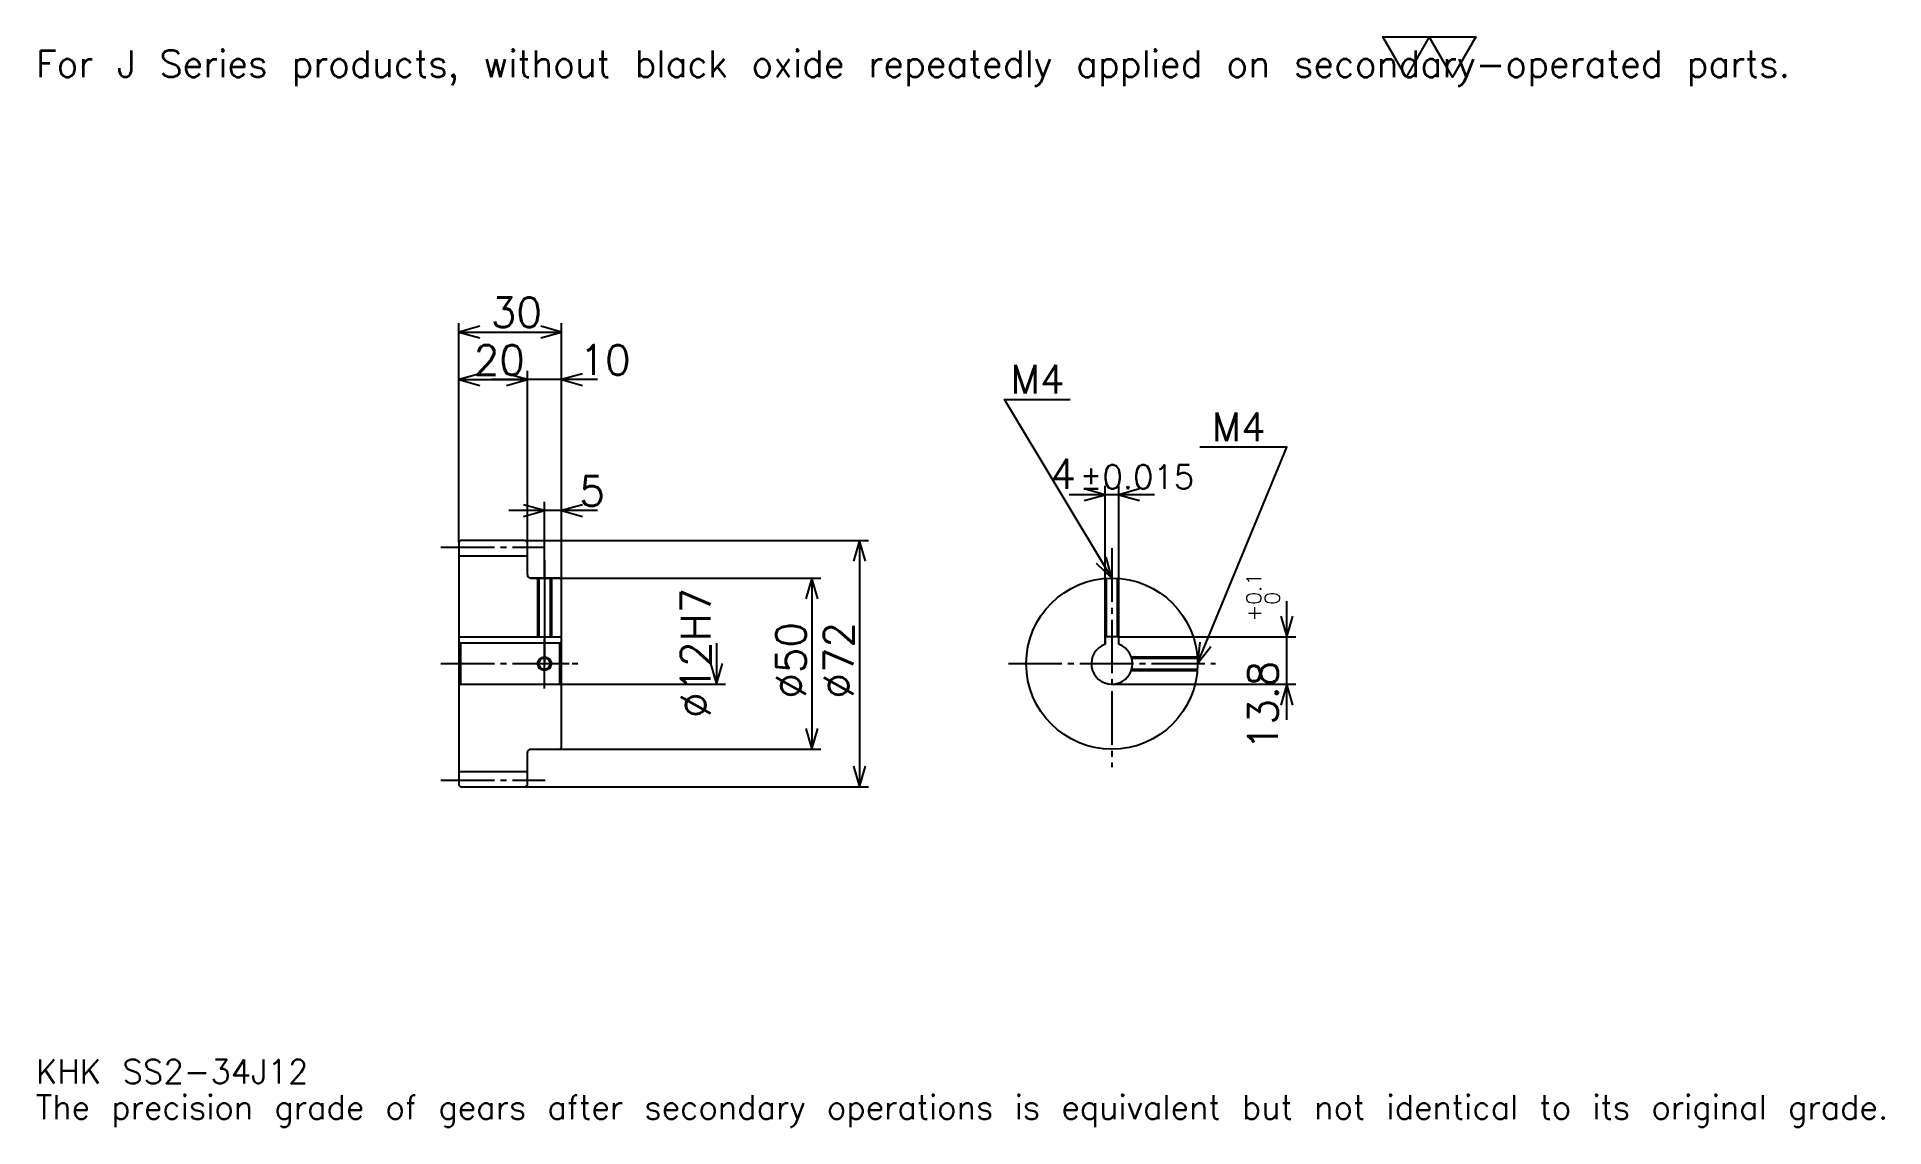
# Model space of a CAD drawing. Extents: x 18 to 557, y 6 to 325.
import ezdxf

# ---------------------------------------------------------------- set-up
doc = ezdxf.new("R2010")
doc.units = 0
doc.linetypes.add('DASHDOT', pattern=[20.869564, 15.652174, -1.73913, 1.73913, -1.73913])
doc.layers.get('0').update_dxf_attribs({"linetype": 'CONTINUOUS'})
doc.layers.add('DASHDOT', color=6, linetype='DASHDOT')
doc.styles.add('KANJI', font='TXT', dxfattribs={"bigfont": 'BIGFONT'})

msp = doc.modelspace()

# ---------------------------------------------------------------- linework, layer by layer
at = {"color": 5}
for p, q in [((140.869568, 177.739136), (140.869568, 241.217407)), ((140.869568, 238.608704), (170.869568, 238.608704)), ((170.869568, 177.739136), (170.869568, 241.217407)), ((160.869568, 177.739136), (160.869568, 227.304352)), ((140.869568, 224.695648), (160.869568, 224.695648)), ((181.304352, 224.695648), (150.434784, 224.695648)), ((165.869568, 177.739136), (165.869568, 189.043488)), ((343.956543, 191.08696), (319.086975, 191.08696)), ((329.521729, 149.539139), (329.521729, 193.695648)), ((333.521729, 149.539139), (333.521729, 193.695648)), ((181.304352, 186.434784), (155.434784, 186.434784)), ((140.869568, 177.239136), (140.869568, 177.739136)), ((160.369568, 177.739136), (170.869568, 177.739136)), ((160.869568, 177.239136), (160.869568, 177.739136)), ((165.869568, 166.739136), (165.869568, 177.739136)), ((165.869568, 166.739136), (165.869568, 177.739136)), ((170.869568, 177.739136), (260.434784, 177.739136)), ((170.869568, 166.239136), (170.869568, 177.739136)), ((257.82608, 177.739136), (257.82608, 105.739136)), ((161.869568, 166.739136), (170.869568, 166.739136)), ((170.869568, 166.739136), (246.521744, 166.739136)), ((243.913055, 166.739136), (243.913055, 116.739136)), ((382.608704, 125.304352), (382.608704, 159.973923)), ((216.08696, 147.739136), (216.08696, 135.739136)), ((333.521729, 149.539139), (385.217407, 149.539139)), ((170.869568, 135.739136), (218.695648, 135.739136)), ((331.521729, 135.739136), (385.217407, 135.739136)), ((161.869568, 116.739136), (170.869568, 116.739136)), ((170.869568, 116.739136), (246.521744, 116.739136)), ((160.369568, 105.739136), (170.869568, 105.739136)), ((170.869568, 105.739136), (260.434784, 105.739136))]:
    msp.add_line(p, q, dxfattribs=at)
at = {"color": 4}
for p, q in [((140.869568, 173.239136), (160.869568, 173.239136)), ((140.869568, 149.539139), (170.869568, 149.539139)), ((141.369568, 147.739136), (141.369568, 135.739136)), ((170.369568, 147.739136), (170.869568, 148.239136)), ((170.369568, 135.739136), (170.869568, 135.239136)), ((140.869568, 110.239136), (160.869568, 110.239136))]:
    msp.add_line(p, q, dxfattribs=at)
at = {"color": 7}
msp.add_lwpolyline([(417.391296, 313.043488), (410.608673, 324.800018), (437.739136, 324.800018), (430.956512, 313.043488), (424.17392, 324.800018), (417.391296, 313.043488)], dxfattribs=at)
at = {"color": 5}
for points in [[(146.956528, 240.347839), (140.869568, 238.608704), (146.956528, 236.869568)], [(164.782608, 236.869568), (170.869568, 238.608704), (164.782608, 240.347839)], [(146.956528, 226.434784), (140.869568, 224.695648), (146.956528, 222.956528)], [(154.782608, 222.956528), (160.869568, 224.695648), (154.782608, 226.434784)], [(154.782608, 222.956528), (160.869568, 224.695648), (154.782608, 226.434784)], [(176.956528, 226.434784), (170.869568, 224.695648), (176.956528, 222.956528)], [(331.521729, 166.739136), (300.217407, 218.913055), (319.347839, 218.913055)], [(356.521729, 141.739136), (382.608704, 205), (357.217407, 205)], [(323.434784, 189.347824), (329.521729, 191.08696), (323.434784, 192.826096)], [(339.608704, 192.826096), (333.521729, 191.08696), (339.608704, 189.347824)], [(159.782608, 184.695648), (165.869568, 186.434784), (159.782608, 188.17392)], [(176.956528, 188.17392), (170.869568, 186.434784), (176.956528, 184.695648)], [(259.565216, 171.652176), (257.82608, 177.739136), (256.086975, 171.652176)], [(326.898743, 171.063889), (331.521729, 166.739136), (329.881317, 172.853439)], [(245.652176, 160.652176), (243.913055, 166.739136), (242.17392, 160.652176)], [(380.869568, 155.626099), (382.608704, 149.539139), (384.347839, 155.626099)], [(357.234497, 148.029419), (356.521729, 141.739136), (360.450073, 146.7034)], [(214.347839, 141.826096), (216.08696, 135.739136), (217.82608, 141.826096)], [(384.347839, 129.652176), (382.608704, 135.739136), (380.869568, 129.652176)], [(242.17392, 122.826096), (243.913055, 116.739136), (245.652176, 122.826096)], [(256.086975, 111.826096), (257.82608, 105.739136), (259.565216, 111.826096)]]:
    msp.add_lwpolyline(points, dxfattribs=at)
at = {"color": 4}
for points in [[(160.869568, 167.739136), (160.869568, 177.239136), (160.369568, 177.739136), (141.369568, 177.739136), (140.869568, 177.239136), (140.869568, 135.239136)], [(161.869568, 116.739136), (170.369568, 116.739136), (170.869568, 117.239136), (170.869568, 166.239136), (170.369568, 166.739136), (161.869568, 166.739136)], [(163.869568, 166.739136), (163.869568, 149.539139)], [(164.249573, 166.739136), (164.249573, 149.539139)], [(167.489563, 166.739136), (167.489563, 149.539139)], [(167.869568, 166.739136), (167.869568, 149.539139)], [(329.521729, 147.395996), (329.521729, 166.659012)], [(329.901733, 149.539139), (329.901733, 166.686584)], [(333.141724, 149.539139), (333.141724, 166.686584)], [(333.521729, 147.395996), (333.521729, 166.659012)], [(140.869568, 135.239136), (141.369568, 135.739136), (170.369568, 135.739136), (170.369568, 147.739136), (141.369568, 147.739136), (140.869568, 148.239136)], [(333.521729, 147.395996), (333.521729, 149.539139), (329.521729, 149.539139), (329.521729, 147.395996)], [(337.178589, 143.739136), (356.44162, 143.739136)], [(337.298889, 143.359131), (356.469208, 143.359131)], [(140.869568, 135.239136), (140.869568, 106.239136), (141.369568, 105.739136), (160.369568, 105.739136), (160.869568, 106.239136), (160.869568, 115.739136)], [(337.178589, 139.739136), (356.44162, 139.739136)], [(337.298889, 140.119141), (356.469208, 140.119141)]]:
    msp.add_lwpolyline(points, dxfattribs=at)
for centre, radius in [((331.521729, 141.739136), 25), ((165.869568, 141.739136), 1.62)]:
    msp.add_circle(centre, radius, dxfattribs=at)
at = {"color": 7}
msp.add_circle((165.869568, 141.739136), 2, dxfattribs=at)
at = {"color": 4}
for centre, radius, start, end in [((161.869568, 167.739136), 1, 180, 270), ((331.521729, 141.739136), 6, 109.47122094, 70.52877906), ((161.869568, 115.739136), 1, 90, 180)]:
    msp.add_arc(centre, radius, start, end, dxfattribs=at)
at = {"layer": 'DASHDOT', "color": 7}
for p, q in [((135.652176, 175.739136), (166.08696, 175.739136)), ((331.521729, 175.434784), (331.521729, 111.521744)), ((165.869568, 166.739136), (165.869568, 141.739136)), ((135.652176, 141.739136), (176.08696, 141.739136)), ((301.304352, 141.739136), (361.739136, 141.739136)), ((135.652176, 107.739136), (166.08696, 107.739136))]:
    msp.add_line(p, q, dxfattribs=at)
for points in [[(165.869568, 171.956528), (165.869568, 144.321747)], [(165.869568, 134.521744), (165.869568, 148.956528)], [(158.652176, 141.739136), (173.08696, 141.739136)]]:
    msp.add_lwpolyline(points, dxfattribs=at)

# ---------------------------------------------------------------- texts
at = {"color": 7, "style": 'KANJI'}
for s, height, p in [('For J Series products, without black oxide repeatedly applied on secondary-operated parts.', 7.826087, (17.391304, 313.043488)), ('30', 8.695652, (150.217392, 240)), ('20', 8.695652, (145.217392, 226.08696)), ('10', 8.695652, (176.08696, 226.08696)), ('M4', 8.347826, (301.956543, 220.652176)), ('M4', 8.347826, (360.695679, 206.739136)), ('4', 8.695652, (313.572205, 192.826096)), ('%%p0.015', 6.956522, (322.17981, 192.826096)), ('5', 8.695652, (176.08696, 187.826096)), ('KHK SS2-34J12', 6.956522, (17.391304, 19.130434)), ('The precision grade of gears after secondary operations is equivalent but not identical to its original grade.', 6.956522, (17.391304, 8.695652))]:
    msp.add_text(s, height=height, dxfattribs=at).set_placement(p)
for s, height, p in [('%%c12H7', 8.695652, (214.347839, 125.869568)), ('0.1', 4.347826, (375.130432, 158.972504)), ('0', 4.347826, (380.521729, 158.972504)), ('+', 4.347826, (375.130432, 154.102936)), ('%%c50', 8.695652, (242.17392, 131.521744)), ('%%c72', 8.695652, (256.086975, 131.521744)), ('13.8', 8.695652, (380, 116.464714))]:
    msp.add_text(s, height=height, rotation=90, dxfattribs=at).set_placement(p)

doc.saveas('drawing.dxf')
